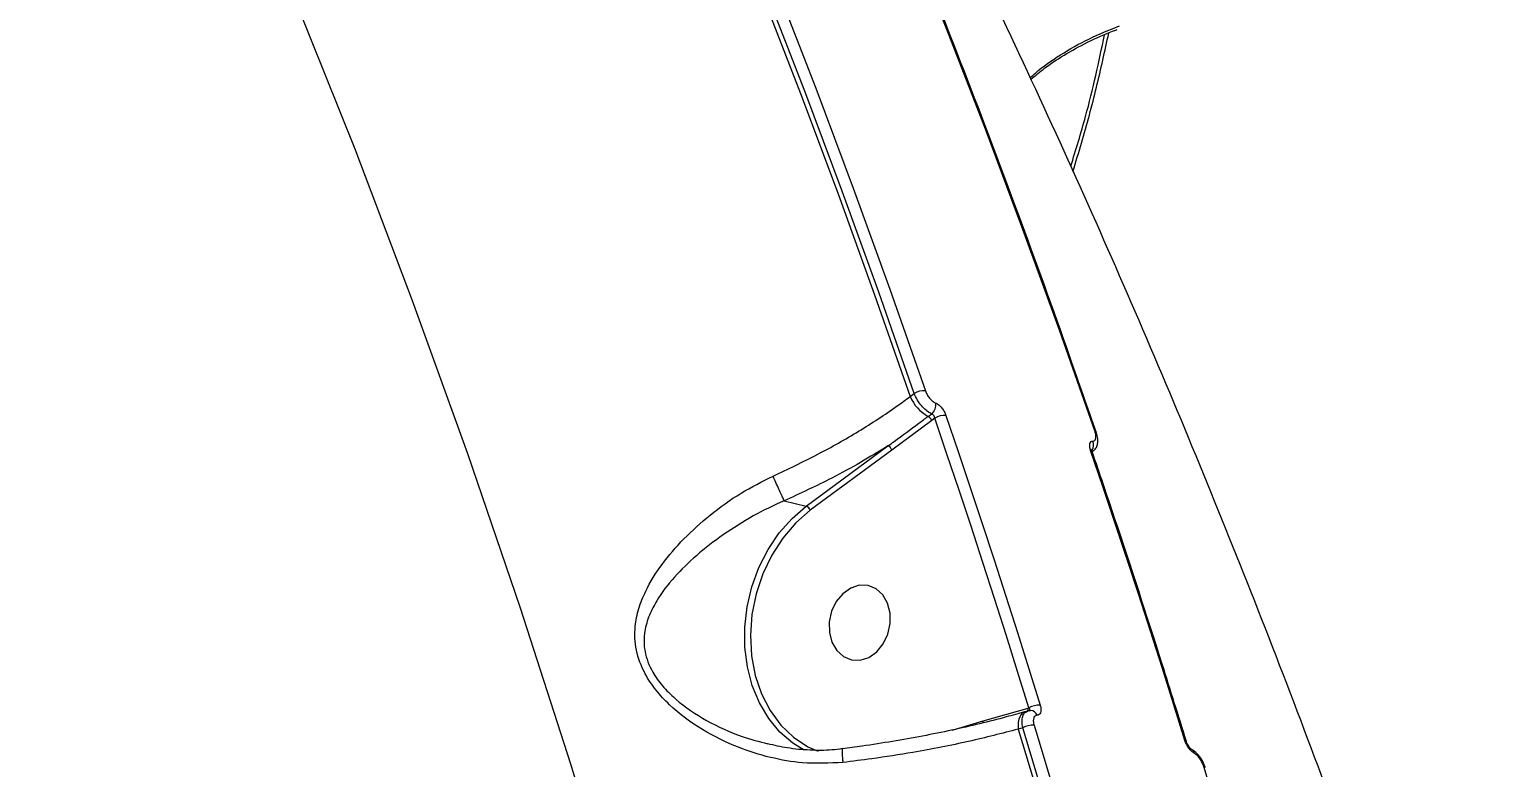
# Model space of a CAD drawing. Header units: millimetres. Extents: x -6901 to 7060, y -7557 to 6158.
# Drawn here: x -435.5 to -260.9, y 2682.9 to 2770.2 of the extents above; entities that cross this region are included whole.
import ezdxf

# ---------------------------------------------------------------- set-up
doc = ezdxf.new("R2010")
doc.units = ezdxf.units.MM
for name, color, linetype in [('DIKOM_ОБЪЕКТ', 7, 'Continuous'), ('DIKOM_РАЗМЕР_ЗОНА', 7, 'Continuous'), ('DIKOM_РАЗМЕР_ОБЪЕКТА', 7, 'Continuous')]:
    doc.layers.add(name, color=color, linetype=linetype)
doc.styles.add('style1', font='arial.ttf', dxfattribs={"width": 0.8})
doc.dimstyles.new('1-50', dxfattribs={"dimtxt": 300, "dimasz": 200, "dimexe": 100, "dimexo": 0, "dimgap": 100, "dimtad": 1, "dimtxsty": 'style1', "dimcen": 200, "dimclrd": 7, "dimclre": 7, "dimclrt": 7, "dimadec": 1, "dimazin": 2, "dimtfac": 1, "dimtmove": 0, "dimatfit": 2, "dimfxl": 0, "dimlwd": 25, "dimlwe": 18, "dimarcsym": 0})

# ---------------------------------------------------------------- blocks, each defined once
blk = doc.blocks.new('*D2')
at = {"layer": 'Defpoints', "color": 0, "transparency": 16777216}
for p in [(-1102.73, 4151.17), (-5819.23, -4492.42), (4721.24, -4492.42)]:
    blk.add_point(p, dxfattribs=at)
at = {"layer": 'DIKOM_РАЗМЕР_ОБЪЕКТА', "color": 7, "lineweight": 18, "transparency": 16777216}
for p, q in [((-1102.73, 4151.17), (-5919.23, 4151.17)), ((4721.24, -4492.42), (-5919.23, -4492.42))]:
    blk.add_line(p, q, dxfattribs=at)
at = {"layer": 'DIKOM_РАЗМЕР_ОБЪЕКТА', "color": 7, "lineweight": 25, "transparency": 16777216}
blk.add_line((-5819.23, 3951.17), (-5819.23, -4292.42), dxfattribs=at)
at = {"layer": 'DIKOM_РАЗМЕР_ОБЪЕКТА', "color": 7, "transparency": 16777216}
for points in [[(-5852.56, 3951.17), (-5785.89, 3951.17), (-5819.23, 4151.17)], [(-5852.56, -4292.42), (-5785.89, -4292.42), (-5819.23, -4492.42)]]:
    blk.add_solid(points, dxfattribs=at)
at = {"layer": 'DIKOM_РАЗМЕР_ОБЪЕКТА', "color": 7, "transparency": 16777216, "insert": (-6072.4, -170.63), "char_height": 300, "attachment_point": 5, "rotation": 90, "style": 'style1'}
blk.add_mtext('8650', dxfattribs=at)
blk = doc.blocks.new('*D3')
at = {"layer": 'Defpoints', "color": 0, "transparency": 16777216}
for p in [(-1553.27, 6158.28), (-6450.85, -6312.94), (5659.92, -6312.94)]:
    blk.add_point(p, dxfattribs=at)
at = {"layer": 'DIKOM_РАЗМЕР_ЗОНА', "color": 7, "lineweight": 18, "transparency": 16777216}
for p, q in [((-1553.27, 6158.28), (-6550.85, 6158.28)), ((5659.92, -6312.94), (-6550.85, -6312.94))]:
    blk.add_line(p, q, dxfattribs=at)
at = {"layer": 'DIKOM_РАЗМЕР_ЗОНА', "color": 7, "lineweight": 25, "transparency": 16777216}
blk.add_line((-6450.85, 5958.28), (-6450.85, -6112.94), dxfattribs=at)
at = {"layer": 'DIKOM_РАЗМЕР_ЗОНА', "color": 7, "transparency": 16777216}
for points in [[(-6484.18, 5958.28), (-6417.52, 5958.28), (-6450.85, 6158.28)], [(-6484.18, -6112.94), (-6417.52, -6112.94), (-6450.85, -6312.94)]]:
    blk.add_solid(points, dxfattribs=at)
at = {"layer": 'DIKOM_РАЗМЕР_ЗОНА', "color": 7, "transparency": 16777216, "insert": (-6704.02, -77.33), "char_height": 300, "attachment_point": 5, "rotation": 90, "style": 'style1'}
blk.add_mtext('12500', dxfattribs=at)

msp = doc.modelspace()

# ---------------------------------------------------------------- linework, layer by layer
at = {"layer": 'DIKOM_ОБЪЕКТ', "color": 7, "linetype": 'Continuous', "lineweight": 15}
for p, q in [((-331.29, 2726.788), (-330.811, 2727.141)), ((-328.749, 2723.965), (-333.448, 2720.454)), ((-329.172, 2724.435), (-328.746, 2724.749)), ((-328.38, 2724.237), (-328.749, 2723.965)), ((-309.253, 2722.482), (-309.256, 2722.491)), ((-343.586, 2713.819), (-333.923, 2720.942)), ((-333.448, 2720.454), (-343.111, 2713.331)), ((-309.731, 2720.26), (-309.654, 2720.317)), ((-346.18, 2714.447), (-343.586, 2713.819)), ((-322.675, 2688.424), (-317.347, 2689.945)), ((-317.73, 2689.5), (-317.764, 2689.489)), ((-317.397, 2689.598), (-317.73, 2689.5)), ((-317.347, 2689.945), (-317.238, 2689.977)), ((-326.331, 2687.351), (-322.675, 2688.424)), ((-317.958, 2687.616), (-318.498, 2687.457))]:
    msp.add_line(p, q, dxfattribs=at)
at = {"layer": 'DIKOM_ОБЪЕКТ', "color": 7, "linetype": 'Continuous', "lineweight": 15, "flags": 128}
for points in [[(-334.045, 2530.465), (-337.703, 2550.035), (-341.654, 2569.485), (-345.896, 2588.809), (-350.429, 2608), (-355.252, 2627.052), (-360.361, 2645.959), (-365.757, 2664.715), (-371.436, 2683.314), (-377.398, 2701.751), (-383.641, 2720.019), (-390.162, 2738.112), (-396.959, 2756.025), (-404.031, 2773.752), (-411.374, 2791.287), (-418.987, 2808.625), (-426.868, 2825.761), (-435.013, 2842.688)], [(-368.222, 2820.796), (-363.203, 2809.327), (-358.298, 2797.775), (-353.507, 2786.14), (-348.831, 2774.425), (-344.271, 2762.63), (-339.827, 2750.758), (-335.5, 2738.81), (-331.29, 2726.788)], [(-330.811, 2727.141), (-335.013, 2739.138), (-339.331, 2751.062), (-343.765, 2762.909), (-348.316, 2774.68), (-352.981, 2786.372), (-357.761, 2797.984), (-362.655, 2809.514), (-367.662, 2820.961)], [(-366.378, 2821.364), (-361.367, 2809.908), (-356.469, 2798.368), (-351.685, 2786.747), (-347.016, 2775.045), (-342.462, 2763.265), (-338.024, 2751.407), (-333.702, 2739.474), (-329.497, 2727.467)], [(-309.425, 2722.613), (-313.63, 2734.621), (-317.952, 2746.554), (-322.39, 2758.411), (-326.944, 2770.192), (-331.613, 2781.893), (-336.397, 2793.515), (-341.295, 2805.055), (-346.307, 2816.511)], [(-317.238, 2689.977), (-318.579, 2694.29), (-319.935, 2698.594), (-321.306, 2702.89), (-322.691, 2707.176), (-324.091, 2711.455), (-325.506, 2715.724), (-326.936, 2719.985), (-328.38, 2724.237)], [(-327.061, 2724.56), (-325.616, 2720.305), (-324.185, 2716.041), (-322.769, 2711.767), (-321.368, 2707.486), (-319.981, 2703.195), (-318.609, 2698.896), (-317.252, 2694.588), (-315.91, 2690.272)], [(-298.79, 2686.132), (-300.132, 2690.448), (-301.489, 2694.756), (-302.861, 2699.055), (-304.248, 2703.346), (-305.649, 2707.627), (-307.065, 2711.901), (-308.496, 2716.165), (-309.941, 2720.42)], [(-343.825, 2684.971), (-345.174, 2685.803), (-346.699, 2687.115), (-348.025, 2688.709), (-349.124, 2690.551), (-349.972, 2692.599), (-350.551, 2694.811), (-350.847, 2697.137), (-350.856, 2699.528), (-350.575, 2701.932), (-350.013, 2704.296), (-349.18, 2706.569), (-348.095, 2708.702), (-346.781, 2710.649), (-345.267, 2712.367), (-343.586, 2713.819)], [(-343.111, 2713.331), (-344.827, 2711.837), (-346.36, 2710.057), (-347.673, 2708.035), (-348.735, 2705.821), (-349.52, 2703.466), (-350.008, 2701.029), (-350.188, 2698.568), (-350.056, 2696.142), (-349.615, 2693.811), (-348.876, 2691.63), (-347.855, 2689.652), (-346.579, 2687.925), (-345.078, 2686.49), (-343.388, 2685.383), (-342.188, 2684.845)], [(-336.187, 2695.943), (-335.251, 2696.602), (-334.478, 2697.54), (-333.93, 2698.68), (-333.652, 2699.93), (-333.666, 2701.189), (-333.971, 2702.354), (-334.542, 2703.333), (-335.334, 2704.044), (-336.281, 2704.43), (-337.307, 2704.461), (-338.33, 2704.133), (-339.266, 2703.474), (-340.039, 2702.537), (-340.587, 2701.396), (-340.865, 2700.146), (-340.851, 2698.887), (-340.546, 2697.722), (-339.975, 2696.744), (-339.183, 2696.033), (-338.236, 2695.646), (-337.209, 2695.615), (-336.187, 2695.943)], [(-317.764, 2689.489), (-317.777, 2689.485), (-317.991, 2689.366), (-318.176, 2689.177), (-318.326, 2688.925), (-318.435, 2688.616), (-318.502, 2688.261), (-318.523, 2687.871), (-318.498, 2687.457)], [(-317.212, 2689.626), (-317.074, 2689.652), (-317.063, 2689.653)], [(-318.498, 2687.457), (-314.775, 2675.081), (-311.172, 2662.638), (-307.691, 2650.13), (-304.333, 2637.558), (-301.097, 2624.925), (-297.984, 2612.232), (-294.994, 2599.48), (-292.129, 2586.671)], [(-291.641, 2587.031), (-294.502, 2599.813), (-297.486, 2612.539), (-300.594, 2625.207), (-303.823, 2637.815), (-307.175, 2650.362), (-310.648, 2662.845), (-314.243, 2675.263), (-317.958, 2687.616)], [(-316.633, 2687.909), (-312.915, 2675.547), (-309.317, 2663.118), (-305.841, 2650.624), (-302.487, 2638.067), (-299.254, 2625.449), (-296.144, 2612.771), (-293.158, 2600.034), (-290.294, 2587.241)], [(-270.222, 2582.387), (-273.086, 2595.18), (-276.073, 2607.917), (-279.182, 2620.595), (-282.415, 2633.214), (-285.769, 2645.771), (-289.246, 2658.264), (-292.843, 2670.693), (-296.561, 2683.055)]]:
    msp.add_lwpolyline(points, dxfattribs=at)
at = {"layer": 'DIKOM_ОБЪЕКТ', "color": 7, "linetype": 'Continuous', "lineweight": 15}
for centre, radius, start, end in [((-329.672, 2725.36), 2.114, 85.2448, 122.6075), ((-326.891, 2728.618), 4.765, 202.58922, 241.39034), ((-329.564, 2725.772), 1.31, 308.62875, 10.66418), ((-329.63, 2723.598), 0.954, 22.61188, 61.35934), ((-327.243, 2722.452), 2.116, 85.05699, 122.4909), ((-309.463, 2722.383), 0.233, 27.58982, 80.60631), ((-334.264, 2720.136), 0.875, 21.31844, 67.12201), ((-310.713, 2721.07), 1.125, 324.64784, 23.45741), ((-309.975, 2720.192), 0.23, 24.47995, 81.538), ((-343.926, 2713.012), 0.876, 21.33405, 67.1064), ((-317.801, 2689.854), 0.463, 325.40797, 11.3574), ((-316.118, 2688.072), 2.21, 84.59643, 120.44485), ((-317.065, 2688.81), 0.844, 19.45538, 88.65752), ((-323.293, 2688.341), 0.623, 345.34636, 7.57189), ((-316.837, 2685.691), 2.227, 84.74957, 120.22835), ((-298.819, 2685.911), 0.223, 22.7542, 82.42359), ((-298.319, 2684.487), 0.654, 9.43915, 61.8109), ((-296.593, 2682.835), 0.222, 23.59953, 81.82126)]:
    msp.add_arc(centre, radius, start, end, dxfattribs=at)
for points, knots in [([(-309.253, 2722.482), (-310.293, 2725.479), (-313.307, 2734.169), (-318.478, 2748.439), (-324.84, 2765.238), (-331.438, 2781.878), (-338.148, 2798.066), (-343.1, 2809.53), (-345.752, 2815.517), (-346.135, 2816.382)], [0, 0, 0, 0, 0.0934436, 0.27094, 0.4484381, 0.6259344, 0.8034329, 0.9715868, 1, 1, 1, 1]), ([(-209.081, 2333.695), (-209.193, 2335.43), (-209.72, 2343.569), (-210.871, 2358.084), (-212.633, 2377.218), (-214.689, 2396.296), (-217.024, 2415.314), (-219.641, 2434.265), (-222.539, 2453.146), (-225.718, 2471.95), (-229.178, 2490.671), (-232.917, 2509.305), (-236.934, 2527.845), (-241.23, 2546.287), (-245.802, 2564.624), (-250.65, 2582.853), (-255.773, 2600.966), (-261.169, 2618.958), (-266.837, 2636.825), (-272.776, 2654.56), (-278.983, 2672.159), (-285.457, 2689.616), (-292.198, 2706.925), (-299.2, 2724.082), (-306.466, 2741.081), (-313.987, 2757.919), (-321.775, 2774.584), (-327.443, 2786.267), (-330.517, 2792.391), (-330.851, 2793.056)], [0, 0, 0, 0, 0.0107126, 0.0502721, 0.0898336, 0.1293887, 0.168936, 0.2084746, 0.2480036, 0.2875218, 0.3270278, 0.3665203, 0.4059972, 0.4454582, 0.4849011, 0.5243247, 0.5637268, 0.6031063, 0.6424611, 0.6817893, 0.7210894, 0.7603601, 0.7995983, 0.8388031, 0.8779721, 0.9171042, 0.9561967, 0.9952484, 1, 1, 1, 1]), ([(-317.105, 2764.475), (-316.9, 2764.665), (-315.813, 2765.671), (-313.507, 2767.232), (-310.21, 2769.141), (-307.766, 2770.123), (-306.536, 2770.616)], [0, 0, 0, 0, 0.0713745, 0.3773198, 0.6868563, 1, 1, 1, 1]), ([(-317.022, 2764.296), (-316.475, 2764.75), (-315.148, 2765.851), (-312.782, 2767.383), (-309.969, 2768.868), (-307.965, 2769.792), (-306.868, 2770.151), (-306.818, 2770.168)], [0, 0, 0, 0, 0.187368, 0.4548869, 0.7216441, 0.9871785, 1, 1, 1, 1]), ([(-312.298, 2754.011), (-311.685, 2755.983), (-310.044, 2761.261), (-308.975, 2766.356), (-308.305, 2769.548)], [0, 0, 0, 0, 0.373624, 1, 1, 1, 1]), ([(-312.038, 2753.43), (-311.693, 2754.538), (-310.654, 2757.878), (-309.212, 2763.334), (-308.263, 2767.633), (-307.791, 2769.767)], [0, 0, 0, 0, 0.1999951, 0.6028339, 1, 1, 1, 1]), ([(-329.497, 2727.467), (-329.436, 2727.317), (-329.313, 2727.016), (-329.017, 2726.59), (-328.679, 2726.244), (-328.424, 2726.077), (-328.295, 2726.022), (-328.277, 2726.015)], [0, 0, 0, 0, 0.2406674, 0.4813879, 0.7216165, 0.961175, 1, 1, 1, 1]), ([(-347.518, 2717.382), (-345.738, 2718.219), (-342.246, 2719.861), (-337.318, 2722.672), (-333.724, 2725.005), (-331.802, 2726.413), (-331.29, 2726.788)], [0, 0, 0, 0, 0.3028889, 0.5944576, 0.8920244, 1, 1, 1, 1]), ([(-328.746, 2724.749), (-328.776, 2724.762), (-328.988, 2724.855), (-329.412, 2725.133), (-329.98, 2725.704), (-330.486, 2726.404), (-330.703, 2726.895), (-330.811, 2727.141)], [0, 0, 0, 0, 0.0387927, 0.2783414, 0.5186344, 0.7594027, 1, 1, 1, 1]), ([(-328.277, 2726.015), (-328.259, 2726.007), (-328.13, 2725.953), (-327.876, 2725.785), (-327.539, 2725.439), (-327.244, 2725.011), (-327.122, 2724.71), (-327.061, 2724.56)], [0, 0, 0, 0, 0.0385366, 0.2781047, 0.5183644, 0.7592229, 1, 1, 1, 1]), ([(-333.923, 2720.942), (-333.678, 2721.119), (-332.451, 2722.005), (-330.871, 2723.181), (-329.539, 2724.164), (-329.172, 2724.435)], [0, 0, 0, 0, 0.1533196, 0.7665724, 1, 1, 1, 1]), ([(-328.38, 2724.237), (-328.393, 2724.292), (-328.421, 2724.401), (-328.505, 2724.554), (-328.61, 2724.674), (-328.695, 2724.73), (-328.74, 2724.747), (-328.746, 2724.749)], [0, 0, 0, 0, 0.2442448, 0.4859535, 0.7246639, 0.9617354, 1, 1, 1, 1]), ([(-309.681, 2721.518), (-309.603, 2721.53), (-309.446, 2721.555), (-309.321, 2721.778), (-309.297, 2722.111), (-309.359, 2722.415), (-309.417, 2722.587), (-309.425, 2722.613)], [0, 0, 0, 0, 0.2393657, 0.4786884, 0.7179013, 0.9577244, 1, 1, 1, 1]), ([(-309.675, 2720.336), (-309.573, 2720.41), (-309.339, 2720.581), (-309.143, 2721.007), (-309.061, 2721.534), (-309.101, 2722.036), (-309.232, 2722.37), (-309.277, 2722.484)], [0, 0, 0, 0, 0.1566154, 0.3588352, 0.5801557, 0.8570586, 1, 1, 1, 1]), ([(-333.923, 2720.942), (-334.991, 2720.29), (-337.137, 2718.981), (-341.204, 2716.76), (-344.29, 2715.326), (-346.18, 2714.447)], [0, 0, 0, 0, 0.2774641, 0.5573004, 1, 1, 1, 1]), ([(-309.941, 2720.42), (-309.949, 2720.446), (-310.006, 2720.619), (-310.067, 2720.924), (-310.042, 2721.258), (-309.916, 2721.481), (-309.759, 2721.506), (-309.681, 2721.518)], [0, 0, 0, 0, 0.0426127, 0.2824464, 0.5215861, 0.7607591, 1, 1, 1, 1]), ([(-309.761, 2720.285), (-309.773, 2720.32), (-309.806, 2720.412), (-309.823, 2720.511), (-309.823, 2720.564), (-309.824, 2720.556), (-309.825, 2720.554)], [0, 0, 0, 0, 0.2277776, 0.5804718, 0.9023784, 1, 1, 1, 1]), ([(-298.614, 2686), (-299.565, 2689.05), (-302.321, 2697.895), (-306.045, 2709.322), (-308.874, 2717.662), (-309.765, 2720.288)], [0, 0, 0, 0, 0.2651023, 0.7686814, 1, 1, 1, 1]), ([(-339.256, 2683.516), (-340.845, 2683.437), (-343.726, 2683.293), (-347.881, 2684.044), (-351.884, 2685.302), (-355.969, 2687.306), (-359.215, 2689.693), (-361.402, 2692.037), (-362.862, 2694.193), (-363.833, 2696.807), (-363.93, 2699.441), (-363.443, 2701.748), (-362.448, 2704.227), (-360.715, 2707), (-358.132, 2710), (-354.992, 2712.829), (-351.455, 2715.396), (-348.8, 2716.735), (-347.518, 2717.382)], [0, 0, 0, 0, 0.0785516, 0.1424079, 0.2076079, 0.2856916, 0.3665341, 0.4050987, 0.4448424, 0.4974352, 0.549685, 0.5917851, 0.6349325, 0.7063596, 0.779721, 0.8533204, 0.9291387, 1, 1, 1, 1]), ([(-346.183, 2714.448), (-346.245, 2714.577), (-346.37, 2714.835), (-346.666, 2715.475), (-347.002, 2716.217), (-347.277, 2716.835), (-347.445, 2717.215), (-347.5, 2717.343), (-347.518, 2717.382)], [0, 0, 0, 0, 0.2204648, 0.4409655, 0.6614531, 0.8819271, 0.9635129, 1, 1, 1, 1]), ([(-346.183, 2714.448), (-346.183, 2714.448), (-347.448, 2713.925), (-349.964, 2712.676), (-353.467, 2710.481), (-356.587, 2708.054), (-359.26, 2705.458), (-361.081, 2703.1), (-362.2, 2700.937), (-362.794, 2698.966), (-362.825, 2696.657), (-361.962, 2694.38), (-360.623, 2692.528), (-359.616, 2691.527), (-357.945, 2690.063), (-355.376, 2688.356), (-351.662, 2686.648), (-349.149, 2685.989), (-348.127, 2685.721)], [0, 0, 0, 0, 0.0000391, 0.0857527, 0.1754815, 0.2677577, 0.3538323, 0.4417974, 0.490572, 0.540427, 0.5984961, 0.6561466, 0.6983067, 0.7423553, 0.7446107, 0.8372651, 0.9337706, 1, 1, 1, 1]), ([(-346.18, 2714.447), (-346.181, 2714.447), (-346.182, 2714.447), (-346.183, 2714.448), (-346.183, 2714.448)], [0, 0, 0, 0, 0.7015289, 1, 1, 1, 1]), ([(-317.771, 2689.51), (-318.482, 2689.303), (-320.176, 2688.811), (-323.061, 2688.084), (-326.37, 2687.327), (-329.819, 2686.629), (-333.365, 2685.997), (-336.54, 2685.495), (-338.539, 2685.236), (-339.317, 2685.135)], [0, 0, 0, 0, 0.1133888, 0.2698806, 0.4273075, 0.5851589, 0.7428051, 0.899845, 1, 1, 1, 1]), ([(-317.958, 2687.616), (-317.971, 2687.675), (-318.038, 2687.991), (-318.073, 2688.54), (-317.94, 2689.125), (-317.7, 2689.491), (-317.469, 2689.546), (-317.384, 2689.567)], [0, 0, 0, 0, 0.060684, 0.3260347, 0.587089, 0.8468201, 1, 1, 1, 1]), ([(-317.044, 2689.635), (-317.092, 2689.641), (-317.21, 2689.656), (-317.32, 2689.604), (-317.386, 2689.573)], [0, 0, 0, 0, 0.4049901, 1, 1, 1, 1]), ([(-317.14, 2689.652), (-317.128, 2689.672), (-317.104, 2689.714), (-317.135, 2689.82), (-317.189, 2689.912), (-317.23, 2689.967), (-317.238, 2689.977)], [0, 0, 0, 0, 0.2885623, 0.5953265, 0.9229627, 1, 1, 1, 1]), ([(-316.269, 2689.091), (-316.357, 2689.073), (-316.532, 2689.037), (-316.689, 2688.798), (-316.742, 2688.451), (-316.697, 2688.129), (-316.643, 2687.944), (-316.633, 2687.909)], [0, 0, 0, 0, 0.2340998, 0.4679717, 0.7039987, 0.9449034, 1, 1, 1, 1]), ([(-315.91, 2690.272), (-315.9, 2690.237), (-315.845, 2690.051), (-315.8, 2689.73), (-315.852, 2689.384), (-316.007, 2689.146), (-316.182, 2689.109), (-316.269, 2689.091)], [0, 0, 0, 0, 0.0557703, 0.2967912, 0.5326587, 0.7662505, 1, 1, 1, 1]), ([(-318.498, 2687.457), (-320.42, 2686.957), (-324.318, 2685.943), (-330.265, 2684.801), (-335.31, 2684.008), (-338.113, 2683.658), (-339.256, 2683.516)], [0, 0, 0, 0, 0.3072578, 0.6233185, 0.8463523, 1, 1, 1, 1]), ([(-339.319, 2685.151), (-339.732, 2685.093), (-340.994, 2684.915), (-343.18, 2684.941), (-345.719, 2685.162), (-347.364, 2685.537), (-348.129, 2685.711)], [0, 0, 0, 0, 0.1409512, 0.4311771, 0.7354604, 1, 1, 1, 1]), ([(-297.673, 2684.595), (-297.685, 2684.601), (-297.797, 2684.658), (-298.026, 2684.834), (-298.34, 2685.203), (-298.617, 2685.657), (-298.732, 2685.974), (-298.79, 2686.132)], [0, 0, 0, 0, 0.0278514, 0.2650635, 0.507725, 0.7539771, 1, 1, 1, 1]), ([(-298.006, 2685.062), (-298.005, 2685.062), (-297.993, 2685.059), (-298.032, 2685.075), (-298.105, 2685.139), (-298.219, 2685.259), (-298.355, 2685.444), (-298.49, 2685.679), (-298.581, 2685.883), (-298.606, 2685.979), (-298.611, 2685.997)], [0, 0, 0, 0, 0.0035814, 0.12956, 0.2478039, 0.3960595, 0.5543405, 0.7454318, 0.9511061, 1, 1, 1, 1]), ([(-339.313, 2685.101), (-339.317, 2685.106), (-339.342, 2685.14), (-339.354, 2684.925), (-339.341, 2684.467), (-339.301, 2683.972), (-339.269, 2683.641), (-339.261, 2683.559), (-339.256, 2683.516)], [0, 0, 0, 0, 0.055535, 0.3402342, 0.624934, 0.9096614, 0.9521001, 1, 1, 1, 1]), ([(-296.395, 2682.924), (-296.406, 2682.965), (-296.488, 2683.275), (-296.783, 2683.86), (-297.309, 2684.601), (-297.767, 2684.902), (-298.003, 2685.057)], [0, 0, 0, 0, 0.0458948, 0.3556682, 0.6682988, 1, 1, 1, 1]), ([(-296.561, 2683.055), (-296.618, 2683.214), (-296.733, 2683.53), (-297.008, 2683.985), (-297.32, 2684.354), (-297.549, 2684.529), (-297.661, 2684.588), (-297.673, 2684.595)], [0, 0, 0, 0, 0.2457653, 0.491788, 0.7343263, 0.9715244, 1, 1, 1, 1])]:
    msp.add_open_spline(points, degree=3, knots=knots, dxfattribs=at)
at = {"layer": 'DIKOM_РАЗМЕР_ОБЪЕКТА'}
msp.add_arc((-1105.436, 2273.364), 1019.678, 345.536441, 42.546698, dxfattribs=at)

# ---------------------------------------------------------------- dimensions: what is measured, and where the dimension line sits
at = {"layer": 'DIKOM_РАЗМЕР_ЗОНА'}
dim = msp.add_linear_dim(base=(-6450.85, -6312.937), p1=(-1553.272, 6158.285), p2=(5659.925, -6312.937), angle=90, text='12500', dimstyle='1-50', dxfattribs=at)
dim.commit()
dim.dimension.update_dxf_attribs({"geometry": '*D3', "text_midpoint": (-6450.85, -77.326), "dimtype": 160})
at = {"layer": 'DIKOM_РАЗМЕР_ОБЪЕКТА'}
dim = msp.add_linear_dim(base=(-5819.225, -4492.425), p1=(-1102.732, 4151.169), p2=(4721.24, -4492.425), angle=90, text='8650', dimstyle='1-50', dxfattribs=at)
dim.commit()
dim.dimension.update_dxf_attribs({"geometry": '*D2', "text_midpoint": (-5819.225, -170.628), "dimtype": 160})

doc.saveas('drawing.dxf')
